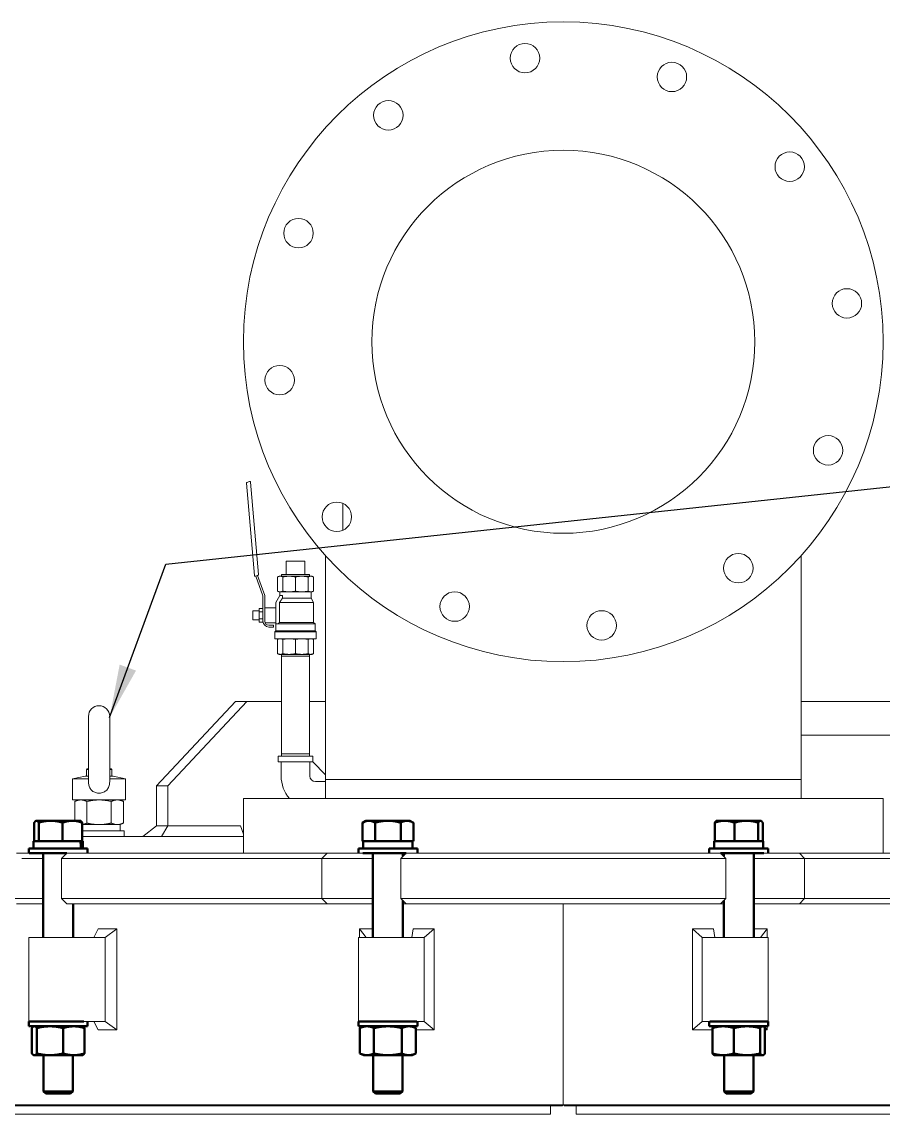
# Model space of a CAD drawing. Header units: inches. Extents: x 20 to 536, y 6 to 344.
# Drawn here: x 260.92 to 286.5, y 127.66 to 160.09 of the extents above; entities that cross this region are included whole.
import ezdxf

# ---------------------------------------------------------------- set-up
doc = ezdxf.new("R2010")
doc.units = ezdxf.units.IN
doc.header["$LTSCALE"] = 16
doc.header["$MEASUREMENT"] = 0
doc.layers.add('Symbol (ANSI)', color=7, linetype='Continuous', lineweight=25)
doc.layers.add('Visible (ANSI)', color=7, linetype='Continuous', lineweight=50)
doc.styles.add('Standard D-E', font='arial.ttf')
doc.dimstyles.new('in [mm] D-E NeptuneBenson$7', dxfattribs={"dimscale": 16, "dimtxt": 0.15, "dimasz": 0.098425, "dimexe": 0.125, "dimexo": 0.063, "dimgap": 0.031496, "dimtad": 0, "dimtih": 1, "dimtoh": 1, "dimdec": 4, "dimrnd": 1e-08, "dimzin": 3, "dimdsep": 46, "dimlunit": 5, "dimtxsty": 'Standard D-E', "dimcen": 0.09, "dimdle": 0.393701, "dimclrd": 256, "dimclre": 256, "dimclrt": 256, "dimadec": 1, "dimazin": 1, "dimtfac": 1, "dimtofl": 0, "dimtmove": 0, "dimatfit": 3, "dimfxl": 1, "dimfrac": 1, "dimtolj": 1, "dimtzin": 4, "dimlwd": -1, "dimlwe": -1, "dimarcsym": 0})

msp = doc.modelspace()

# ---------------------------------------------------------------- linework, layer by layer
at = {"layer": 'Visible (ANSI)', "linetype": 'Continuous', "lineweight": 18}
for p, q in [((267.58938, 146.39549), (267.82967, 143.64898)), ((267.68492, 146.44673), (267.60304, 146.41693)), ((267.95315, 143.68242), (267.71286, 146.42893)), ((270.45619, 145.79592), (270.45619, 144.9979)), ((269.32392, 144.07926), (268.77274, 144.07926)), ((268.77274, 144.07926), (268.77274, 143.68556)), ((269.32392, 144.07926), (269.32392, 143.68556)), ((269.94019, 137.59484), (269.94019, 144.24046)), ((284.06419, 137.59484), (284.06419, 144.24046)), ((267.85761, 143.63117), (267.93949, 143.66098)), ((268.0796, 143.05287), (267.86777, 143.63487)), ((267.91881, 143.65345), (268.13392, 143.06245)), ((268.55833, 143.63145), (268.51796, 143.61263)), ((268.51796, 143.61263), (268.51796, 143.18628)), ((268.59563, 143.63145), (268.55833, 143.63145)), ((268.86082, 143.63145), (268.59563, 143.63145)), ((269.46698, 143.68556), (268.62968, 143.68556)), ((268.63137, 143.63145), (268.62968, 143.68556)), ((268.6733, 143.61263), (268.6733, 143.18628)), ((269.23585, 143.63145), (268.86082, 143.63145)), ((269.04833, 143.61263), (269.04833, 143.18628)), ((269.50103, 143.63145), (269.23585, 143.63145)), ((269.42336, 143.61263), (269.42336, 143.18628)), ((269.46529, 143.63145), (269.46698, 143.68556)), ((269.53833, 143.63145), (269.50103, 143.63145)), ((269.53833, 143.63145), (269.5787, 143.61263)), ((269.5787, 143.61263), (269.5787, 143.18628)), ((268.0796, 142.30095), (268.0796, 143.05287)), ((268.13392, 143.06245), (268.13392, 142.47145)), ((268.46646, 142.85587), (268.58283, 143.05744)), ((268.55833, 143.16745), (268.51796, 143.18628)), ((268.55833, 143.16745), (268.59563, 143.16745)), ((268.58283, 143.05744), (268.58283, 143.16745)), ((268.58283, 143.05744), (268.6623, 143.05744)), ((268.59563, 143.16745), (268.86082, 143.16745)), ((268.6623, 143.05744), (268.6623, 142.98185)), ((268.86082, 143.16745), (269.23585, 143.16745)), ((269.23585, 143.16745), (269.50103, 143.16745)), ((269.50103, 143.16745), (269.53833, 143.16745)), ((269.51383, 142.98185), (269.51383, 143.16745)), ((269.53833, 143.16745), (269.5787, 143.18628)), ((268.46646, 142.21852), (268.46646, 142.85587)), ((268.57713, 142.85587), (268.57713, 142.26216)), ((269.58657, 142.85587), (268.57713, 142.85587)), ((269.51383, 142.98185), (268.6623, 142.98185)), ((269.51383, 142.98185), (269.58657, 142.85587)), ((269.58657, 142.26216), (269.58657, 142.85587)), ((267.78083, 142.34095), (267.78083, 142.60195)), ((267.78083, 142.60195), (267.97096, 142.60195)), ((267.97096, 142.67237), (268.0796, 142.67237)), ((267.97096, 142.67237), (267.97096, 142.57191)), ((267.97096, 142.57191), (268.0796, 142.57191)), ((267.97096, 142.57191), (267.97096, 142.37099)), ((268.13392, 142.69765), (268.46646, 142.69765)), ((268.13392, 142.47145), (268.13392, 142.30095)), ((267.78083, 142.34095), (267.97096, 142.34095)), ((267.97096, 142.37099), (268.0796, 142.37099)), ((267.97096, 142.37099), (267.97096, 142.27053)), ((267.97096, 142.27053), (268.0822, 142.27053)), ((268.14702, 142.24525), (268.46646, 142.24525)), ((268.25892, 142.17595), (268.39146, 142.17595)), ((268.39146, 142.12163), (268.25892, 142.12163)), ((268.39146, 142.17595), (268.39146, 142.12163)), ((268.52784, 142.21852), (268.46646, 142.21852)), ((268.46646, 142.0123), (268.46646, 142.21852)), ((269.63021, 142.21852), (268.52784, 142.21852)), ((269.58657, 142.26216), (268.57713, 142.26216)), ((269.58657, 142.26216), (269.63021, 142.21852)), ((269.63021, 142.0123), (269.63021, 142.21852)), ((268.46646, 142.0123), (268.43583, 141.98167)), ((269.66083, 141.98167), (268.43583, 141.98167)), ((268.43583, 141.77545), (268.43583, 141.98167)), ((269.66083, 141.77545), (268.43583, 141.77545)), ((269.63021, 142.0123), (268.46646, 142.0123)), ((268.55833, 141.77545), (268.51796, 141.75663)), ((268.51796, 141.33028), (268.51796, 141.75663)), ((268.6733, 141.33028), (268.6733, 141.75663)), ((269.04833, 141.33028), (269.04833, 141.75663)), ((269.42336, 141.33028), (269.42336, 141.75663)), ((269.53833, 141.77545), (269.5787, 141.75663)), ((269.5787, 141.33028), (269.5787, 141.75663)), ((269.63021, 142.0123), (269.66083, 141.98167)), ((269.66083, 141.77545), (269.66083, 141.98167)), ((268.55833, 141.31145), (268.51796, 141.33028)), ((268.55833, 141.31145), (268.59563, 141.31145)), ((268.59563, 141.31145), (268.86082, 141.31145)), ((268.63137, 141.31145), (268.62968, 141.25734)), ((268.62968, 141.25734), (269.46698, 141.25734)), ((268.62968, 141.25734), (268.62968, 138.35655)), ((268.86082, 141.31145), (269.23585, 141.31145)), ((269.23585, 141.31145), (269.50103, 141.31145)), ((269.46529, 141.31145), (269.46698, 141.25734)), ((269.46698, 141.25734), (269.46698, 138.35655)), ((269.50103, 141.31145), (269.53833, 141.31145)), ((269.53833, 141.31145), (269.5787, 141.33028)), ((267.26204, 139.90734), (264.91447, 137.40734)), ((265.25831, 137.40734), (267.60588, 139.90734)), ((267.60588, 139.90734), (267.26204, 139.90734)), ((268.62968, 139.90734), (267.60588, 139.90734)), ((269.94019, 139.90734), (269.46698, 139.90734)), ((291.3129, 139.90734), (284.06419, 139.90734)), ((262.89823, 139.46966), (262.89823, 137.53399)), ((263.52815, 137.53399), (263.52815, 139.46966)), ((290.47623, 138.90734), (284.06419, 138.90734)), ((269.56093, 138.28844), (268.53573, 138.28844)), ((268.53573, 138.11758), (268.53573, 138.28844)), ((268.62968, 138.35655), (269.46698, 138.35655)), ((268.63181, 138.28844), (268.62968, 138.35655)), ((269.46486, 138.28844), (269.46698, 138.35655)), ((269.56093, 138.11758), (269.56093, 138.28844)), ((262.85069, 137.90734), (262.83819, 137.89484)), ((262.89823, 137.89484), (262.83819, 137.89484)), ((262.83819, 137.89484), (262.83819, 137.69835)), ((262.85069, 137.90734), (262.89823, 137.90734)), ((263.52815, 137.90734), (263.57569, 137.90734)), ((263.58819, 137.89484), (263.52815, 137.89484)), ((263.57569, 137.90734), (263.58819, 137.89484)), ((263.58819, 137.89484), (263.58819, 137.69835)), ((269.55942, 138.11758), (268.53573, 138.11758)), ((268.62117, 137.69789), (268.62117, 138.11758)), ((269.47368, 137.69789), (269.47368, 138.11758)), ((269.55942, 138.11758), (269.55942, 138.11909)), ((269.55942, 138.11909), (269.94019, 137.73832)), ((262.79785, 137.69835), (262.42579, 137.61926)), ((262.89823, 137.61926), (262.42579, 137.61926)), ((262.42579, 136.98934), (262.42579, 137.61926)), ((262.89823, 137.69835), (262.79785, 137.69835)), ((263.62853, 137.69835), (263.52815, 137.69835)), ((264.00059, 137.61926), (263.52815, 137.61926)), ((263.62853, 137.69835), (264.00059, 137.61926)), ((264.00059, 136.98934), (264.00059, 137.61926)), ((269.93919, 137.59484), (284.06519, 137.59484)), ((269.93919, 137.59484), (269.93919, 137.03234)), ((284.06519, 137.59484), (284.06519, 137.03234)), ((264.91447, 136.21984), (264.91447, 137.40734)), ((264.91447, 137.40734), (265.25831, 137.40734)), ((265.25831, 137.40734), (265.25831, 136.21984)), ((269.93919, 137.53269), (269.63888, 137.53269)), ((264.00059, 136.98934), (262.42579, 136.98934)), ((262.58819, 136.98934), (262.4915, 136.94426)), ((262.4915, 136.37097), (262.4915, 136.94426)), ((262.85235, 136.30043), (262.85235, 136.94426)), ((263.57403, 136.30043), (263.57403, 136.94426)), ((263.83819, 136.98934), (263.93488, 136.94426)), ((263.93488, 136.30043), (263.93488, 136.94426)), ((267.50219, 137.03234), (286.50219, 137.03234)), ((267.50219, 137.03234), (267.50219, 135.40734)), ((286.50219, 137.03234), (286.50219, 135.40734)), ((262.71133, 136.25534), (263.83867, 136.25534)), ((263.83819, 136.25534), (263.93488, 136.30043)), ((263.83867, 136.06734), (263.83867, 136.25534)), ((262.71133, 136.06734), (263.96319, 136.06734)), ((263.96319, 135.90734), (263.96319, 136.06734)), ((264.51357, 135.90734), (264.91447, 136.21984)), ((264.91447, 136.21984), (265.25831, 136.21984)), ((265.07231, 135.90734), (265.25831, 136.21984)), ((265.25831, 136.21984), (267.41807, 136.21984)), ((267.50219, 135.9752), (267.41807, 136.21984)), ((261.32362, 135.76697), (261.32362, 135.76697)), ((267.50219, 135.90734), (262.71133, 135.90734)), ((260.76527, 135.40734), (261.00026, 135.40734)), ((261.00026, 135.40734), (261.13204, 135.40734)), ((261.14169, 135.40734), (261.13204, 135.40734)), ((262.2538, 135.40734), (262.0988, 135.25234)), ((262.2538, 135.40734), (262.30333, 135.40734)), ((262.30333, 135.40734), (262.54633, 135.40734)), ((262.54633, 135.40734), (263.67588, 135.40734)), ((264.15399, 135.40734), (263.67588, 135.40734)), ((264.99861, 135.40734), (264.15399, 135.40734)), ((264.99861, 135.40734), (269.69204, 135.40734)), ((269.98929, 135.40734), (269.69204, 135.40734)), ((269.98929, 135.40734), (269.83429, 135.25234)), ((269.98929, 135.40734), (270.65977, 135.40734)), ((270.65977, 135.40734), (270.93016, 135.40734)), ((270.93016, 135.40734), (271.0425, 135.40734)), ((271.04585, 135.40734), (271.0425, 135.40734)), ((272.33115, 135.40734), (272.17615, 135.25234)), ((272.33115, 135.40734), (272.41195, 135.40734)), ((272.41195, 135.40734), (272.68512, 135.40734)), ((272.68512, 135.40734), (273.63607, 135.40734)), ((273.80211, 135.40734), (273.63607, 135.40734)), ((274.50487, 135.40734), (273.80211, 135.40734)), ((274.50487, 135.40734), (279.49951, 135.40734)), ((280.20227, 135.40734), (279.49951, 135.40734)), ((280.36831, 135.40734), (280.20227, 135.40734)), ((280.36831, 135.40734), (281.31926, 135.40734)), ((281.31926, 135.40734), (281.59243, 135.40734)), ((281.59243, 135.40734), (281.67323, 135.40734)), ((281.67323, 135.40734), (281.82823, 135.25234)), ((282.96188, 135.40734), (282.95853, 135.40734)), ((282.96188, 135.40734), (283.07422, 135.40734)), ((283.07422, 135.40734), (283.34461, 135.40734)), ((283.34461, 135.40734), (284.01509, 135.40734)), ((284.31234, 135.40734), (284.01509, 135.40734)), ((284.01509, 135.40734), (284.17009, 135.25234)), ((284.31234, 135.40734), (289.00577, 135.40734)), ((261.26627, 135.25234), (260.9195, 135.25234)), ((261.26627, 135.25234), (261.55153, 135.25234)), ((262.22914, 135.25234), (262.0988, 135.25234)), ((262.0988, 135.25234), (262.0988, 134.06234)), ((262.47337, 135.25234), (262.22914, 135.25234)), ((263.81011, 135.25234), (262.47337, 135.25234)), ((263.81011, 135.25234), (264.28822, 135.25234)), ((264.28822, 135.25234), (264.93297, 135.25234)), ((269.65207, 135.25234), (264.93297, 135.25234)), ((269.65207, 135.25234), (269.83429, 135.25234)), ((270.62776, 135.25234), (269.83429, 135.25234)), ((269.83429, 135.25234), (269.83429, 134.06234)), ((270.89951, 135.25234), (270.62776, 135.25234)), ((271.19514, 135.25234), (270.89951, 135.25234)), ((271.19514, 135.25234), (271.34415, 135.25234)), ((272.38879, 135.25234), (272.17615, 135.25234)), ((272.17615, 135.25234), (272.17615, 134.06234)), ((272.66333, 135.25234), (272.38879, 135.25234)), ((273.78871, 135.25234), (272.66333, 135.25234)), ((273.78871, 135.25234), (273.95476, 135.25234)), ((273.95476, 135.25234), (274.49121, 135.25234)), ((279.51317, 135.25234), (274.49121, 135.25234)), ((279.51317, 135.25234), (280.04962, 135.25234)), ((280.04962, 135.25234), (280.21567, 135.25234)), ((281.34105, 135.25234), (280.21567, 135.25234)), ((281.6156, 135.25234), (281.34105, 135.25234)), ((281.82823, 135.25234), (281.6156, 135.25234)), ((281.82823, 135.25234), (281.82823, 134.06234)), ((282.66023, 135.25234), (282.80924, 135.25234)), ((283.10487, 135.25234), (282.80924, 135.25234)), ((283.37662, 135.25234), (283.10487, 135.25234)), ((284.17009, 135.25234), (283.37662, 135.25234)), ((284.17009, 135.25234), (284.35231, 135.25234)), ((284.17009, 135.25234), (284.17009, 134.06234)), ((289.07141, 135.25234), (284.35231, 135.25234)), ((260.68332, 134.06234), (260.9195, 134.06234)), ((260.9195, 134.06234), (261.26627, 134.06234)), ((261.55153, 134.06234), (261.26627, 134.06234)), ((262.0988, 134.06234), (262.22914, 134.06234)), ((262.2538, 133.90734), (262.0988, 134.06234)), ((262.22914, 134.06234), (262.47337, 134.06234)), ((262.47337, 134.06234), (263.81011, 134.06234)), ((264.28822, 134.06234), (263.81011, 134.06234)), ((264.93297, 134.06234), (264.28822, 134.06234)), ((264.93297, 134.06234), (269.65207, 134.06234)), ((269.83429, 134.06234), (269.65207, 134.06234)), ((269.83429, 134.06234), (270.62776, 134.06234)), ((269.98929, 133.90734), (269.83429, 134.06234)), ((270.62776, 134.06234), (270.89951, 134.06234)), ((270.89951, 134.06234), (271.19514, 134.06234)), ((271.34415, 134.06234), (271.19514, 134.06234)), ((272.17615, 134.06234), (272.38879, 134.06234)), ((272.33115, 133.90734), (272.17615, 134.06234)), ((272.38879, 134.06234), (272.66333, 134.06234)), ((272.66333, 134.06234), (273.78871, 134.06234)), ((273.95476, 134.06234), (273.78871, 134.06234)), ((274.49121, 134.06234), (273.95476, 134.06234)), ((274.49121, 134.06234), (279.51317, 134.06234)), ((280.04962, 134.06234), (279.51317, 134.06234)), ((280.21567, 134.06234), (280.04962, 134.06234)), ((280.21567, 134.06234), (281.34105, 134.06234)), ((281.34105, 134.06234), (281.6156, 134.06234)), ((281.6156, 134.06234), (281.82823, 134.06234)), ((281.67323, 133.90734), (281.82823, 134.06234)), ((282.80924, 134.06234), (282.66023, 134.06234)), ((282.80924, 134.06234), (283.10487, 134.06234)), ((283.10487, 134.06234), (283.37662, 134.06234)), ((283.37662, 134.06234), (284.17009, 134.06234)), ((284.01509, 133.90734), (284.17009, 134.06234)), ((284.35231, 134.06234), (284.17009, 134.06234)), ((284.35231, 134.06234), (289.07141, 134.06234)), ((261.00026, 133.90734), (260.76527, 133.90734)), ((261.13204, 133.90734), (261.00026, 133.90734)), ((261.13204, 133.90734), (261.55153, 133.90734)), ((262.30333, 133.90734), (262.2538, 133.90734)), ((262.54633, 133.90734), (262.30333, 133.90734)), ((263.67588, 133.90734), (262.54633, 133.90734)), ((263.67588, 133.90734), (264.15399, 133.90734)), ((264.15399, 133.90734), (264.55234, 133.90734)), ((269.98929, 133.90734), (264.55234, 133.90734)), ((270.65977, 133.90734), (269.98929, 133.90734)), ((270.93016, 133.90734), (270.65977, 133.90734)), ((271.0425, 133.90734), (270.93016, 133.90734)), ((271.0425, 133.90734), (271.22497, 133.90734)), ((271.22497, 133.90734), (271.34415, 133.90734)), ((272.23915, 133.90734), (272.33115, 133.90734)), ((272.41195, 133.90734), (272.33115, 133.90734)), ((272.68512, 133.90734), (272.41195, 133.90734)), ((273.63607, 133.90734), (272.68512, 133.90734)), ((273.63607, 133.90734), (273.80211, 133.90734)), ((273.80211, 133.90734), (274.072, 133.90734)), ((277.00217, 133.90734), (274.072, 133.90734)), ((277.00217, 127.93859), (277.00217, 133.90734)), ((277.00222, 133.90734), (277.00217, 133.90734)), ((277.00222, 133.90734), (277.00222, 127.93859)), ((279.93238, 133.90734), (277.00222, 133.90734)), ((279.93238, 133.90734), (280.20227, 133.90734)), ((280.20227, 133.90734), (280.36831, 133.90734)), ((281.31926, 133.90734), (280.36831, 133.90734)), ((281.59243, 133.90734), (281.31926, 133.90734)), ((281.67323, 133.90734), (281.59243, 133.90734)), ((281.67323, 133.90734), (281.76523, 133.90734)), ((282.66023, 133.90734), (282.77941, 133.90734)), ((282.77941, 133.90734), (282.96188, 133.90734)), ((283.07422, 133.90734), (282.96188, 133.90734)), ((283.34461, 133.90734), (283.07422, 133.90734)), ((284.01509, 133.90734), (283.34461, 133.90734)), ((289.45204, 133.90734), (284.01509, 133.90734)), ((263.18293, 133.15724), (263.06175, 132.90734)), ((263.18293, 133.15724), (263.73682, 133.15724)), ((263.73682, 133.15724), (263.39099, 132.90734)), ((263.73682, 130.15744), (263.73682, 133.15724)), ((270.94903, 133.15724), (270.94903, 132.90734)), ((270.94903, 133.15724), (271.34415, 133.15724)), ((270.94903, 133.15724), (271.15019, 132.90734)), ((272.54186, 133.15724), (272.50275, 132.90734)), ((272.54186, 133.15724), (273.16465, 133.15724)), ((273.16465, 133.15724), (272.87361, 132.90734)), ((273.16465, 130.15744), (273.16465, 133.15724)), ((280.83973, 133.15724), (280.83973, 130.15744)), ((280.83973, 133.15724), (281.46252, 133.15724)), ((280.83973, 133.15724), (281.13077, 132.90734)), ((281.46252, 133.15724), (281.50163, 132.90734)), ((282.66023, 133.15724), (283.05535, 133.15724)), ((283.05535, 133.15724), (282.85419, 132.90734)), ((283.05535, 132.90734), (283.05535, 133.15724)), ((261.12403, 132.90734), (262.7568, 132.90734)), ((261.12403, 130.40734), (261.12403, 132.90734)), ((262.7568, 132.90734), (263.39099, 132.90734)), ((263.39099, 130.40734), (263.39099, 132.90734)), ((270.91665, 132.90734), (272.65335, 132.90734)), ((270.91665, 130.40734), (270.91665, 132.90734)), ((272.65335, 132.90734), (272.87361, 132.90734)), ((272.87361, 130.40734), (272.87361, 132.90734)), ((281.35103, 132.90734), (281.13077, 132.90734)), ((281.13077, 132.90734), (281.13077, 130.40734)), ((281.35103, 132.90734), (283.08773, 132.90734)), ((283.08773, 130.40734), (283.08773, 132.90734)), ((277.00217, 131.15734), (277.00222, 131.15734)), ((277.00222, 130.90734), (277.00217, 130.90734)), ((262.7568, 130.40734), (261.12403, 130.40734)), ((263.39099, 130.40734), (262.7568, 130.40734)), ((263.18293, 130.15744), (263.06175, 130.40734)), ((263.73682, 130.15744), (263.39099, 130.40734)), ((272.65335, 130.40734), (270.91665, 130.40734)), ((272.87361, 130.40734), (272.65335, 130.40734)), ((273.16465, 130.15744), (272.87361, 130.40734)), ((280.83973, 130.15744), (281.13077, 130.40734)), ((281.13077, 130.40734), (281.35103, 130.40734)), ((283.08773, 130.40734), (281.35103, 130.40734)), ((263.73682, 130.15744), (263.18293, 130.15744)), ((270.94903, 130.26672), (270.94903, 130.15744)), ((270.94903, 130.15744), (270.96142, 130.17283)), ((270.96142, 130.15744), (270.94903, 130.15744)), ((271.01557, 130.2401), (271.03699, 130.26672)), ((272.52587, 130.25962), (272.52476, 130.26672)), ((273.16465, 130.15744), (272.62187, 130.15744)), ((281.43313, 130.15744), (280.83973, 130.15744)), ((281.47848, 130.2594), (281.47963, 130.26672)), ((283.05535, 130.15744), (282.96739, 130.26672)), ((283.05535, 130.15744), (282.99234, 130.15744)), ((283.05535, 130.15744), (283.05535, 130.26672)), ((248.50086, 127.93859), (277.00217, 127.93859)), ((276.97779, 127.90734), (248.53211, 127.90734)), ((276.62246, 127.65734), (276.61904, 127.90734)), ((276.62246, 127.90734), (276.62246, 127.65734)), ((277.00222, 127.93859), (305.50352, 127.93859)), ((305.47227, 127.90734), (277.0266, 127.90734)), ((277.38534, 127.90734), (277.38192, 127.65734)), ((277.38192, 127.65734), (277.38192, 127.90734)), ((276.62246, 127.65734), (249.25017, 127.65734)), ((304.75421, 127.65734), (277.38192, 127.65734))]:
    msp.add_line(p, q, dxfattribs=at)
at = {"layer": 'Visible (ANSI)'}
for p, q in [((261.28672, 135.76697), (261.28672, 136.31238)), ((261.34303, 136.37097), (261.33268, 136.365)), ((261.35321, 136.37097), (261.34303, 136.37097)), ((261.77586, 136.37097), (261.35321, 136.37097)), ((261.4197, 135.76697), (261.4197, 136.31238)), ((262.42167, 136.37097), (261.77586, 136.37097)), ((262.13201, 135.76697), (262.13201, 136.31238)), ((262.65503, 136.37097), (262.42167, 136.37097)), ((262.65503, 136.37097), (262.66537, 136.365)), ((262.71133, 135.76697), (262.71133, 136.31238)), ((271.03416, 135.76697), (271.03416, 136.31238)), ((271.13565, 136.37097), (271.03501, 136.31287)), ((271.22417, 136.37097), (271.13565, 136.37097)), ((271.79292, 136.37097), (271.22417, 136.37097)), ((271.41418, 135.76697), (271.41418, 136.31238)), ((272.36039, 136.37097), (271.79292, 136.37097)), ((272.17166, 135.76697), (272.17166, 136.31238)), ((272.44765, 136.37097), (272.36039, 136.37097)), ((272.44765, 136.37097), (272.54828, 136.31287)), ((272.54913, 135.76697), (272.54913, 136.31238)), ((281.50144, 135.76697), (281.50144, 136.31238)), ((281.55673, 136.37097), (281.54684, 136.36526)), ((281.79204, 136.37097), (281.55673, 136.37097)), ((282.4383, 136.37097), (281.79204, 136.37097)), ((282.08265, 135.76697), (282.08265, 136.31238)), ((282.85899, 136.37097), (282.4383, 136.37097)), ((282.79394, 135.76697), (282.79394, 136.31238)), ((282.86873, 136.37097), (282.85899, 136.37097)), ((282.86873, 136.37097), (282.87863, 136.36526)), ((282.92403, 135.76697), (282.92403, 136.31238)), ((261.26953, 135.76697), (262.65975, 135.76697)), ((261.26953, 135.76697), (261.26953, 135.54797)), ((261.35321, 135.76697), (261.28672, 135.76697)), ((261.34303, 135.76697), (261.34303, 135.76697)), ((261.4197, 135.76697), (261.35321, 135.76697)), ((261.77586, 135.76697), (261.4197, 135.76697)), ((262.13201, 135.76697), (261.77586, 135.76697)), ((262.42167, 135.76697), (262.13201, 135.76697)), ((262.71133, 135.76697), (262.42167, 135.76697)), ((262.65503, 135.76697), (262.65503, 135.76697)), ((262.65975, 135.76697), (262.68111, 135.76697)), ((262.68111, 135.76697), (262.72853, 135.76697)), ((262.72853, 135.76697), (262.72853, 135.54797)), ((271.22417, 135.76697), (271.03416, 135.76697)), ((271.06215, 135.76697), (272.51828, 135.76697)), ((271.06215, 135.76697), (271.06215, 135.54797)), ((271.13565, 135.76697), (271.13565, 135.76697)), ((271.41418, 135.76697), (271.22417, 135.76697)), ((271.79292, 135.76697), (271.41418, 135.76697)), ((272.17166, 135.76697), (271.79292, 135.76697)), ((272.36039, 135.76697), (272.17166, 135.76697)), ((272.54913, 135.76697), (272.36039, 135.76697)), ((272.44765, 135.76697), (272.44765, 135.76697)), ((272.51828, 135.76697), (272.52108, 135.76697)), ((272.52108, 135.76697), (272.52115, 135.76697)), ((272.52115, 135.76697), (272.52115, 135.71124)), ((281.48323, 135.76697), (282.94223, 135.76697)), ((281.48323, 135.76697), (281.48323, 135.54797)), ((281.79204, 135.76697), (281.50144, 135.76697)), ((281.55673, 135.76697), (281.55673, 135.76697)), ((282.08265, 135.76697), (281.79204, 135.76697)), ((282.4383, 135.76697), (282.08265, 135.76697)), ((282.79394, 135.76697), (282.4383, 135.76697)), ((282.85899, 135.76697), (282.79394, 135.76697)), ((282.92403, 135.76697), (282.85899, 135.76697)), ((282.86873, 135.76697), (282.86873, 135.76697)), ((282.94223, 135.76697), (282.94223, 135.54797)), ((262.87403, 135.54797), (261.12403, 135.54797)), ((261.12403, 135.40734), (261.12403, 135.54797)), ((261.14169, 135.40734), (262.2538, 135.40734)), ((261.55153, 135.40734), (261.55153, 132.90734)), ((262.87403, 135.40734), (262.87403, 135.54797)), ((272.66665, 135.54797), (270.91665, 135.54797)), ((270.91665, 135.40734), (270.91665, 135.54797)), ((271.04585, 135.40734), (272.33115, 135.40734)), ((271.34415, 135.40734), (271.34415, 132.90734)), ((272.23915, 135.40734), (272.23915, 135.31533)), ((272.66665, 135.40734), (272.66665, 135.54797)), ((283.08773, 135.54797), (281.33773, 135.54797)), ((281.33773, 135.40734), (281.33773, 135.54797)), ((281.67323, 135.40734), (282.95853, 135.40734)), ((281.76523, 135.40734), (281.76523, 135.31533)), ((282.66023, 135.40734), (282.66023, 132.90734)), ((283.08773, 135.40734), (283.08773, 135.54797)), ((272.23915, 133.99935), (272.23915, 132.90734)), ((281.76523, 133.99935), (281.76523, 132.90734)), ((262.44653, 133.90734), (262.44653, 132.90734)), ((262.7568, 130.40734), (261.12403, 130.40734)), ((261.12403, 130.26672), (261.12403, 130.40734)), ((262.87403, 130.26672), (262.87403, 130.40734)), ((272.65335, 130.40734), (270.91665, 130.40734)), ((270.91665, 130.26672), (270.91665, 130.40734)), ((272.66665, 130.26672), (272.66665, 130.40734)), ((281.33773, 130.26672), (281.33773, 130.40734)), ((283.08773, 130.40734), (281.35103, 130.40734)), ((283.08773, 130.26672), (283.08773, 130.40734)), ((261.12403, 130.26672), (262.87403, 130.26672)), ((261.21832, 129.45958), (261.21832, 130.21485)), ((261.28003, 130.26672), (261.26868, 130.26143)), ((261.36407, 129.45958), (261.36407, 130.21485)), ((262.14478, 129.45958), (262.14478, 130.21485)), ((262.71803, 130.26672), (262.72937, 130.26143)), ((262.77974, 129.45958), (262.77974, 130.21485)), ((270.91665, 130.26672), (272.66665, 130.26672)), ((270.96142, 129.45958), (270.96142, 130.21485)), ((271.07265, 130.26672), (270.96234, 130.21528)), ((271.37793, 129.45958), (271.37793, 130.21485)), ((272.20815, 129.45958), (272.20815, 130.21485)), ((272.51065, 130.26672), (272.62095, 130.21528)), ((272.62187, 129.45958), (272.62187, 130.21485)), ((281.33773, 130.26672), (283.08773, 130.26672)), ((281.43313, 129.45958), (281.43313, 130.21485)), ((281.49373, 130.26672), (281.48289, 130.26166)), ((282.07015, 129.45958), (282.07015, 130.21485)), ((282.84976, 129.45958), (282.84976, 130.21485)), ((282.93173, 130.26672), (282.94258, 130.26166)), ((282.99234, 129.45958), (282.99234, 130.21485)), ((271.07265, 129.40772), (270.96234, 129.45915)), ((272.51065, 129.40772), (272.62095, 129.45915)), ((261.28003, 129.40772), (261.26868, 129.41301)), ((261.28003, 129.40772), (261.29119, 129.40772)), ((261.29119, 129.40772), (261.75442, 129.40772)), ((261.56153, 129.40772), (261.56153, 128.33308)), ((261.75442, 129.40772), (262.46226, 129.40772)), ((262.43653, 129.40772), (262.43653, 128.33308)), ((262.46226, 129.40772), (262.71803, 129.40772)), ((262.71803, 129.40772), (262.72937, 129.41301)), ((271.07265, 129.40772), (271.16967, 129.40772)), ((271.16967, 129.40772), (271.79304, 129.40772)), ((271.35415, 129.40772), (271.35415, 128.33308)), ((271.79304, 129.40772), (272.41501, 129.40772)), ((272.22915, 129.40772), (272.22915, 128.33308)), ((272.41501, 129.40772), (272.51065, 129.40772)), ((281.49373, 129.40772), (281.48289, 129.41277)), ((281.49373, 129.40772), (281.75164, 129.40772)), ((281.75164, 129.40772), (282.45996, 129.40772)), ((281.77523, 129.40772), (281.77523, 128.33308)), ((282.45996, 129.40772), (282.92105, 129.40772)), ((282.65023, 129.40772), (282.65023, 128.33308)), ((282.92105, 129.40772), (282.93173, 129.40772)), ((282.93173, 129.40772), (282.94258, 129.41277)), ((261.56153, 128.33308), (262.43653, 128.33308)), ((261.62969, 128.26697), (261.56153, 128.33308)), ((262.36836, 128.26697), (261.62969, 128.26697)), ((262.36836, 128.26697), (262.43653, 128.33308)), ((271.35415, 128.33308), (272.22915, 128.33308)), ((271.42231, 128.26697), (271.35415, 128.33308)), ((272.16098, 128.26697), (271.42231, 128.26697)), ((272.16098, 128.26697), (272.22915, 128.33308)), ((281.77523, 128.33308), (282.65023, 128.33308)), ((281.8434, 128.26697), (281.77523, 128.33308)), ((282.58207, 128.26697), (281.8434, 128.26697)), ((282.58207, 128.26697), (282.65023, 128.33308))]:
    msp.add_line(p, q, dxfattribs=at)
at = {"layer": 'Visible (ANSI)', "linetype": 'Continuous', "lineweight": 18}
for centre, radius in [((277.00219, 150.59484), 9.5), ((275.86337, 159.01821), 0.4375), ((280.22762, 158.4591), 0.4375), ((271.80426, 157.32028), 0.4375), ((277.00219, 150.59484), 5.687), ((283.72763, 155.79278), 0.4375), ((269.13793, 153.82027), 0.4375), ((285.42556, 151.73367), 0.4375), ((268.57883, 149.45602), 0.4375), ((284.86645, 147.36941), 0.4375), ((270.27675, 145.39691), 0.4375), ((282.20012, 143.86941), 0.4375), ((273.77676, 142.73058), 0.4375), ((278.14101, 142.17148), 0.4375)]:
    msp.add_circle(centre, radius, dxfattribs=at)
for centre, radius, start, end in [((267.61018, 146.39731), 0.02088, 110, 185), ((267.69206, 146.42711), 0.02088, 5, 110), ((267.85047, 143.6508), 0.02088, 185, 290), ((267.93235, 143.6806), 0.02088, 290, 5), ((268.25892, 142.30095), 0.17932, 180, 270), ((268.25892, 142.30095), 0.125, 180, 270), ((263.21319, 139.46966), 0.31496, 0, 180), ((269.63888, 137.69789), 1.01772, 180, 220.841231), ((269.63888, 137.69789), 0.1652, 180, 270)]:
    msp.add_arc(centre, radius, start, end, dxfattribs=at)
at = {"layer": 'Visible (ANSI)'}
for centre, major_axis, ratio, start_param, end_param in [((261.99903, 135.39272), (0.25515, -4.13699), 0.16519865, 1.59814252, 1.65119189), ((261.99903, 135.70322), (0.25515, -4.13699), 0.16519865, 1.52307349, 1.57601727), ((271.79165, 135.39272), (-0.00146, -4.1372), 0.17632663, 1.60839308, 1.66144245), ((271.79165, 135.70322), (-0.00146, -4.1372), 0.17632663, 1.53526357, 1.58626782)]:
    msp.add_ellipse(centre, major_axis=major_axis, ratio=ratio, start_param=start_param, end_param=end_param, dxfattribs=at)
at = {"layer": 'Visible (ANSI)', "linetype": 'Continuous', "lineweight": 18}
for points, weights in [([(268.59563, 143.63145), (268.55833, 143.63145), (268.51796, 143.61263)], [1, 1.0562990584, 1.07162109099]), ([(268.6733, 143.61263), (268.63293, 143.63145), (268.59563, 143.63145)], [1.07162109099, 1.0562990584, 1]), ([(268.86082, 143.63145), (268.77077, 143.63145), (268.6733, 143.61263)], [1, 1.0562990584, 1.07162109099]), ([(269.04833, 143.61263), (268.95086, 143.63145), (268.86082, 143.63145)], [1.07162109099, 1.0562990584, 1]), ([(269.23585, 143.63145), (269.1458, 143.63145), (269.04833, 143.61263)], [1, 1.0562990584, 1.07162109099]), ([(269.42336, 143.61263), (269.32589, 143.63145), (269.23585, 143.63145)], [1.07162109099, 1.0562990584, 1]), ([(269.50103, 143.63145), (269.46373, 143.63145), (269.42336, 143.61263)], [1, 1.0562990584, 1.07162109099]), ([(269.5787, 143.61263), (269.53833, 143.63145), (269.50103, 143.63145)], [1.07162109099, 1.0562990584, 1]), ([(268.51796, 143.18628), (268.55833, 143.16745), (268.59563, 143.16745)], [1.07162109099, 1.0562990584, 1]), ([(268.59563, 143.16745), (268.63293, 143.16745), (268.6733, 143.18628)], [1, 1.0562990584, 1.07162109099]), ([(268.6733, 143.18628), (268.77077, 143.16745), (268.86082, 143.16745)], [1.07162109099, 1.0562990584, 1]), ([(268.86082, 143.16745), (268.95086, 143.16745), (269.04833, 143.18628)], [1, 1.0562990584, 1.07162109099]), ([(269.04833, 143.18628), (269.1458, 143.16745), (269.23585, 143.16745)], [1.07162109099, 1.0562990584, 1]), ([(269.23585, 143.16745), (269.32589, 143.16745), (269.42336, 143.18628)], [1, 1.0562990584, 1.07162109099]), ([(269.42336, 143.18628), (269.46373, 143.16745), (269.50103, 143.16745)], [1.07162109099, 1.0562990584, 1]), ([(269.50103, 143.16745), (269.53833, 143.16745), (269.5787, 143.18628)], [1, 1.0562990584, 1.07162109099]), ([(268.6623, 142.98185), (268.6228, 142.92512), (268.57713, 142.85587)], [1, 1.00361912604, 1]), ([(268.57713, 142.26216), (268.55345, 142.24143), (268.52784, 142.21852)], [1.00000480453, 1.0009720909, 1]), ([(268.59563, 141.77545), (268.55833, 141.77545), (268.51796, 141.75663)], [1, 1.04927042368, 1.05740736242]), ([(268.6733, 141.75663), (268.63293, 141.77545), (268.59563, 141.77545)], [1.05740736242, 1.04927042368, 1]), ([(268.86082, 141.77545), (268.77077, 141.77545), (268.6733, 141.75663)], [1, 1.04927042368, 1.05740736242]), ([(269.04833, 141.75663), (268.95086, 141.77545), (268.86082, 141.77545)], [1.05740736242, 1.04927042368, 1]), ([(269.23585, 141.77545), (269.1458, 141.77545), (269.04833, 141.75663)], [1, 1.04927042368, 1.05740736242]), ([(269.42336, 141.75663), (269.32589, 141.77545), (269.23585, 141.77545)], [1.05740736242, 1.04927042368, 1]), ([(269.50103, 141.77545), (269.46373, 141.77545), (269.42336, 141.75663)], [1, 1.04927042368, 1.05740736242]), ([(269.5787, 141.75663), (269.53833, 141.77545), (269.50103, 141.77545)], [1.05740736242, 1.04927042368, 1]), ([(268.51796, 141.33028), (268.55833, 141.31145), (268.59563, 141.31145)], [1.05740736242, 1.04927042368, 1]), ([(268.59563, 141.31145), (268.63293, 141.31145), (268.6733, 141.33028)], [1, 1.04927042368, 1.05740736242]), ([(268.6733, 141.33028), (268.77077, 141.31145), (268.86082, 141.31145)], [1.05740736242, 1.04927042368, 1]), ([(268.86082, 141.31145), (268.95086, 141.31145), (269.04833, 141.33028)], [1, 1.04927042368, 1.05740736242]), ([(269.04833, 141.33028), (269.1458, 141.31145), (269.23585, 141.31145)], [1.05740736242, 1.04927042368, 1]), ([(269.23585, 141.31145), (269.32589, 141.31145), (269.42336, 141.33028)], [1, 1.04927042368, 1.05740736242]), ([(269.42336, 141.33028), (269.46373, 141.31145), (269.50103, 141.31145)], [1.05740736242, 1.04927042368, 1]), ([(269.50103, 141.31145), (269.53833, 141.31145), (269.5787, 141.33028)], [1, 1.04927042368, 1.05740736242]), ([(262.67192, 136.98934), (262.58819, 136.98934), (262.4915, 136.94426)], [1, 1.0379548493, 1]), ([(262.85235, 136.94426), (262.75566, 136.98934), (262.67192, 136.98934)], [1, 1.0379548493, 1]), ([(263.21319, 136.98934), (263.04572, 136.98934), (262.85235, 136.94426)], [1, 1.0379548493, 1]), ([(263.57403, 136.94426), (263.38066, 136.98934), (263.21319, 136.98934)], [1, 1.0379548493, 1]), ([(263.75446, 136.98934), (263.67072, 136.98934), (263.57403, 136.94426)], [1, 1.0379548493, 1]), ([(263.93488, 136.94426), (263.83819, 136.98934), (263.75446, 136.98934)], [1, 1.0379548493, 1]), ([(262.71133, 136.25765), (262.77705, 136.26532), (262.85235, 136.30043)], [1.01335070769, 1.02931089441, 1]), ([(262.85235, 136.30043), (263.04572, 136.25534), (263.21319, 136.25534)], [1, 1.0379548493, 1]), ([(263.21319, 136.25534), (263.38066, 136.25534), (263.57403, 136.30043)], [1, 1.0379548493, 1]), ([(263.57403, 136.30043), (263.67072, 136.25534), (263.75446, 136.25534)], [1, 1.0379548493, 1]), ([(263.75446, 136.25534), (263.83819, 136.25534), (263.93488, 136.30043)], [1, 1.0379548493, 1])]:
    msp.add_rational_spline(points, weights, degree=2, dxfattribs=at)
msp.add_open_spline([(263.52816, 137.53399), (263.52817, 137.50522), (263.52591, 137.47653), (263.51183, 137.40023), (263.4957, 137.36106), (263.45497, 137.29573), (263.42813, 137.26735), (263.36381, 137.22233), (263.3273, 137.20639), (263.24944, 137.18834), (263.20881, 137.18644), (263.12933, 137.19701), (263.09118, 137.20932), (263.02358, 137.24678), (262.99462, 137.271), (262.94847, 137.32837), (262.93155, 137.35999), (262.90696, 137.43152), (262.90057, 137.47044), (262.8984, 137.518), (262.89823, 137.52599), (262.89823, 137.53399)], degree=3, knots=[0.21713249, 0.21713249, 0.21713249, 0.21713249, 0.4360614, 0.4360614, 0.81037425, 0.81037425, 1.20283151, 1.20283151, 1.59567121, 1.59567121, 1.99045995, 1.99045995, 2.38348301, 2.38348301, 2.7609854, 2.7609854, 3.1199212, 3.1199212, 3.50625859, 3.50625859, 3.58411896, 3.58411896, 3.58411896, 3.58411896], dxfattribs=at)
at = {"layer": 'Visible (ANSI)'}
for points, weights in [([(261.35321, 136.37097), (261.32235, 136.37097), (261.28672, 136.31238)], [1, 1.0379548493, 1]), ([(261.4197, 136.31238), (261.38407, 136.37097), (261.35321, 136.37097)], [1, 1.0379548493, 1]), ([(261.77586, 136.37097), (261.61057, 136.37097), (261.4197, 136.31238)], [1, 1.0379548493, 1]), ([(262.13201, 136.31238), (261.94115, 136.37097), (261.77586, 136.37097)], [1, 1.0379548493, 1]), ([(262.42167, 136.37097), (262.28724, 136.37097), (262.13201, 136.31238)], [1, 1.0379548493, 1]), ([(262.71133, 136.31238), (262.5561, 136.37097), (262.42167, 136.37097)], [1, 1.0379548493, 1]), ([(262.66537, 136.365), (262.68688, 136.35258), (262.71133, 136.31238)], [1.01657159114, 1.02573438582, 1]), ([(271.22417, 136.37097), (271.13599, 136.37097), (271.03416, 136.31238)], [1, 1.0379548493, 1]), ([(271.03416, 136.31238), (271.03459, 136.31262), (271.03501, 136.31287)], [1, 1.00015275945, 1.00030428927]), ([(271.41418, 136.31238), (271.31235, 136.37097), (271.22417, 136.37097)], [1, 1.0379548493, 1]), ([(271.79292, 136.37097), (271.61714, 136.37097), (271.41418, 136.31238)], [1, 1.0379548493, 1]), ([(272.17166, 136.31238), (271.96869, 136.37097), (271.79292, 136.37097)], [1, 1.0379548493, 1]), ([(272.36039, 136.37097), (272.2728, 136.37097), (272.17166, 136.31238)], [1, 1.0379548493, 1]), ([(272.54913, 136.31238), (272.44799, 136.37097), (272.36039, 136.37097)], [1, 1.0379548493, 1]), ([(281.79204, 136.37097), (281.65717, 136.37097), (281.50144, 136.31238)], [1, 1.0379548493, 1]), ([(281.50144, 136.31238), (281.5256, 136.353), (281.54684, 136.36526)], [1, 1.02600759169, 1.01637310665]), ([(282.08265, 136.31238), (281.92691, 136.37097), (281.79204, 136.37097)], [1, 1.0379548493, 1]), ([(282.4383, 136.37097), (282.27324, 136.37097), (282.08265, 136.31238)], [1, 1.0379548493, 1]), ([(282.79394, 136.31238), (282.60335, 136.37097), (282.4383, 136.37097)], [1, 1.0379548493, 1]), ([(282.85899, 136.37097), (282.8288, 136.37097), (282.79394, 136.31238)], [1, 1.0379548493, 1]), ([(282.92403, 136.31238), (282.88918, 136.37097), (282.85899, 136.37097)], [1, 1.0379548493, 1]), ([(261.29119, 130.26672), (261.25737, 130.26672), (261.21832, 130.21485)], [1, 1.0379548493, 1]), ([(261.36407, 130.21485), (261.32501, 130.26672), (261.29119, 130.26672)], [1, 1.0379548493, 1]), ([(261.75442, 130.26672), (261.57326, 130.26672), (261.36407, 130.21485)], [1, 1.0379548493, 1]), ([(262.14478, 130.21485), (261.93559, 130.26672), (261.75442, 130.26672)], [1, 1.0379548493, 1]), ([(262.46226, 130.26672), (262.31491, 130.26672), (262.14478, 130.21485)], [1, 1.0379548493, 1]), ([(262.77974, 130.21485), (262.6096, 130.26672), (262.46226, 130.26672)], [1, 1.0379548493, 1]), ([(262.72937, 130.26143), (262.75294, 130.25044), (262.77974, 130.21485)], [1.01657159114, 1.02573438582, 1]), ([(271.16967, 130.26672), (271.07302, 130.26672), (270.96142, 130.21485)], [1, 1.0379548493, 1]), ([(270.96142, 130.21485), (270.96188, 130.21507), (270.96234, 130.21528)], [1, 1.00015275945, 1.00030428927]), ([(271.37793, 130.21485), (271.26632, 130.26672), (271.16967, 130.26672)], [1, 1.0379548493, 1]), ([(271.79304, 130.26672), (271.60039, 130.26672), (271.37793, 130.21485)], [1, 1.0379548493, 1]), ([(272.20815, 130.21485), (271.98586, 130.26668), (271.79334, 130.26672)], [1, 1.03792613329, 1.00005738856]), ([(272.41501, 130.26672), (272.31901, 130.26672), (272.20815, 130.21485)], [1, 1.0379548493, 1]), ([(272.62187, 130.21485), (272.51102, 130.26672), (272.41501, 130.26672)], [1, 1.0379548493, 1]), ([(281.75164, 130.26672), (281.60382, 130.26672), (281.43313, 130.21485)], [1, 1.0379548493, 1]), ([(281.43313, 130.21485), (281.45961, 130.2508), (281.48289, 130.26166)], [1, 1.02600759169, 1.01637310665]), ([(282.07015, 130.21485), (281.89946, 130.26672), (281.75164, 130.26672)], [1, 1.0379548493, 1]), ([(282.45996, 130.26672), (282.27905, 130.26672), (282.07015, 130.21485)], [1, 1.0379548493, 1]), ([(282.84976, 130.21485), (282.64087, 130.26672), (282.45996, 130.26672)], [1, 1.0379548493, 1]), ([(282.92105, 130.26672), (282.88797, 130.26672), (282.84976, 130.21485)], [1, 1.0379548493, 1]), ([(282.99234, 130.21485), (282.95414, 130.26672), (282.92105, 130.26672)], [1, 1.0379548493, 1]), ([(261.21832, 129.45958), (261.25737, 129.40772), (261.29119, 129.40772)], [1, 1.0379548493, 1]), ([(261.29119, 129.40772), (261.32501, 129.40772), (261.36407, 129.45958)], [1, 1.0379548493, 1]), ([(261.36407, 129.45958), (261.57326, 129.40772), (261.75442, 129.40772)], [1, 1.0379548493, 1]), ([(261.75442, 129.40772), (261.93559, 129.40772), (262.14478, 129.45958)], [1, 1.0379548493, 1]), ([(262.14478, 129.45958), (262.31491, 129.40772), (262.46226, 129.40772)], [1, 1.0379548493, 1]), ([(262.46226, 129.40772), (262.6096, 129.40772), (262.77974, 129.45958)], [1, 1.0379548493, 1]), ([(262.77974, 129.45958), (262.75294, 129.424), (262.72937, 129.41301)], [1, 1.02573438582, 1.01657159114]), ([(270.96234, 129.45915), (270.96188, 129.45937), (270.96142, 129.45958)], [1.00030428927, 1.00015275945, 1]), ([(270.96142, 129.45958), (271.07302, 129.40772), (271.16967, 129.40772)], [1, 1.0379548493, 1]), ([(271.16967, 129.40772), (271.26632, 129.40772), (271.37793, 129.45958)], [1, 1.0379548493, 1]), ([(271.37793, 129.45958), (271.60039, 129.40772), (271.79304, 129.40772)], [1, 1.0379548493, 1]), ([(271.79304, 129.40772), (271.9857, 129.40772), (272.20815, 129.45958)], [1, 1.0379548493, 1]), ([(272.20815, 129.45958), (272.31901, 129.40772), (272.41501, 129.40772)], [1, 1.0379548493, 1]), ([(272.41501, 129.40772), (272.51102, 129.40772), (272.62187, 129.45958)], [1, 1.0379548493, 1]), ([(281.48289, 129.41277), (281.45961, 129.42363), (281.43313, 129.45958)], [1.01637310665, 1.02600759169, 1]), ([(281.43313, 129.45958), (281.60382, 129.40772), (281.75164, 129.40772)], [1, 1.0379548493, 1]), ([(281.75164, 129.40772), (281.89946, 129.40772), (282.07015, 129.45958)], [1, 1.0379548493, 1]), ([(282.07015, 129.45958), (282.27905, 129.40772), (282.45996, 129.40772)], [1, 1.0379548493, 1]), ([(282.45996, 129.40772), (282.64087, 129.40772), (282.84976, 129.45958)], [1, 1.0379548493, 1]), ([(282.84976, 129.45958), (282.88797, 129.40772), (282.92105, 129.40772)], [1, 1.0379548493, 1]), ([(282.92105, 129.40772), (282.95414, 129.40772), (282.99234, 129.45958)], [1, 1.0379548493, 1])]:
    msp.add_rational_spline(points, weights, degree=2, dxfattribs=at)
at = {"layer": 'Visible (ANSI)', "linetype": 'Continuous', "lineweight": 18}
for points in [[(276.97779, 127.90734), (276.9859, 127.91776), (276.99403, 127.92818), (277.00217, 127.93859)], [(277.00222, 127.93859), (277.01035, 127.92818), (277.01848, 127.91776), (277.0266, 127.90734)]]:
    msp.add_open_spline(points, degree=3, dxfattribs=at)

# ---------------------------------------------------------------- leaders
at = {"layer": 'Symbol (ANSI)', "annotation_type": 0, "has_hookline": 1, "hookline_direction": 0, "text_width": 22.49386}
msp.add_leader([(263.52674, 139.43985), (265.19178, 143.9884), (301.81811, 147.91355), (302.88898, 147.91355)], dimstyle='in [mm] D-E NeptuneBenson$7', override={"dimtad": 0}, dxfattribs=at)

doc.saveas('drawing.dxf')
